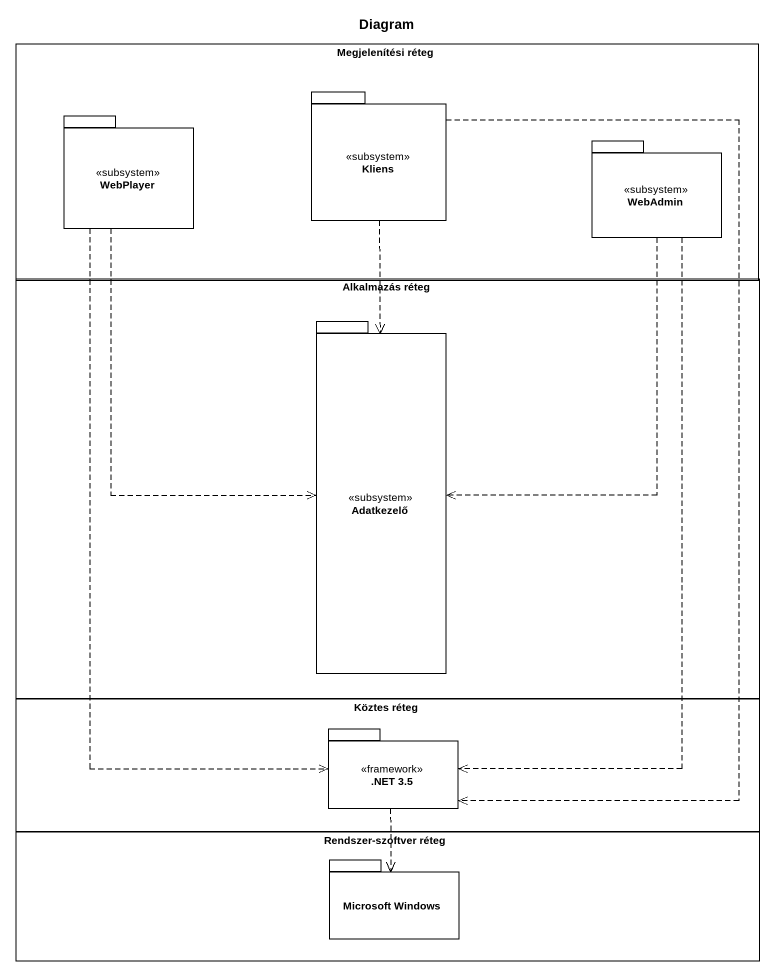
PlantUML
@startuml
title Diagram
rectangle "Megjelenítési réteg" as Megjelenítési_réteg {
  package Kliens <<subsystem>> {
  }
  package WebPlayer <<subsystem>> {
  }
  package WebAdmin <<subsystem>> {
  }
}
rectangle "Alkalmazás réteg" as Alkalmazás_réteg {
  package Adatkezelő <<subsystem>> {
  }
}
rectangle "Köztes réteg" as Köztes_réteg {
  package ".NET 3.5" as NET_3_5 <<framework>> {
  }
}
rectangle "Rendszer-szoftver réteg" as Rendszer_szoftver_réteg {
  package "Microsoft Windows" as Microsoft_Windows {
  }
}
Kliens ..> Adatkezelő
Kliens ..> NET_3_5
WebPlayer ..> Adatkezelő
WebPlayer ..> NET_3_5
WebAdmin ..> Adatkezelő
WebAdmin ..> NET_3_5
NET_3_5 ..> Microsoft_Windows
@enduml
